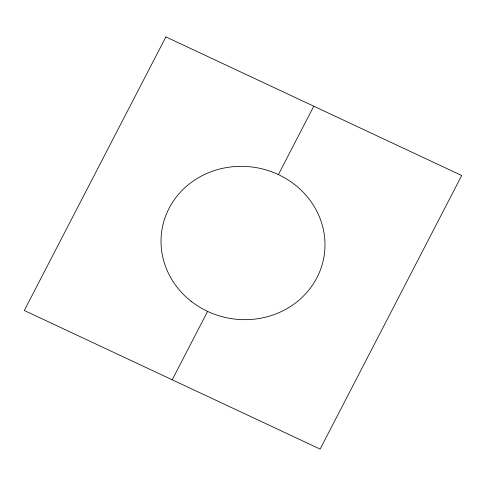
<?xml version="1.0" encoding="UTF-8"?>
<svg xmlns="http://www.w3.org/2000/svg" width="486" height="486" viewBox="0 0 486 486"><rect width="100%" height="100%" fill="white"/><g stroke="black" fill="none" stroke-linecap="round" stroke-linejoin="round"><path stroke-width="0.73" d="M172.214 379.791L207.607 311.392M278.393 174.608L313.786 106.209M165.878 36.906L24.3 310.487L320.122 449.094L461.7 175.513L165.878 36.906M191.168 301.296A82.128 76.521 9.3 0 0 323.931 256.979A82.128 76.521 9.3 0 0 213.901 170.726A82.128 76.521 9.3 0 0 191.168 301.296"/></g></svg>
